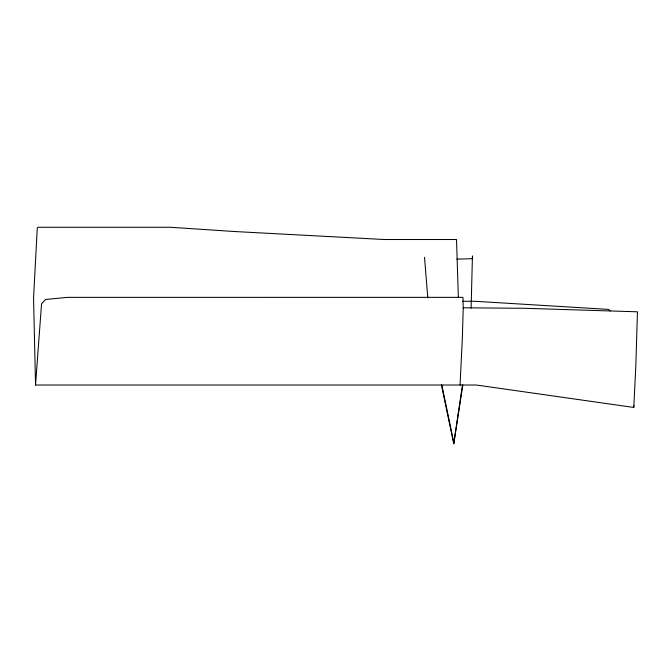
<?xml version="1.0" encoding="UTF-8"?>
<svg xmlns="http://www.w3.org/2000/svg" width="671" height="671" viewBox="0 0 671 671"><rect width="100%" height="100%" fill="white"/><g stroke="black" fill="none" stroke-linecap="round" stroke-linejoin="round"><path stroke-width="1.01" d="M463.216 307.796L524.529 308.283L637.45 311.805L635.823 365.787L633.793 407.448L476.368 385.02L35.538 385.02L41.535 303.904L45.494 299.484L67.519 297.362L462.94 297.345L463.216 307.796L462.386 337.245L460.063 385.02M471.109 308.182L472.443 255.945L472.518 258.687L456.884 259.123M462.814 385.246L453.747 443.732L462.495 384.659M462.579 301.287L474.934 301.287L608.79 309.406L610.149 310.992M441.384 384.835L453.747 443.732M441.879 385.246L453.705 442.281M424.5 257.295L427.83 297.966M458.335 297.094L456.523 239.522L384.433 239.522L234.632 231.529L170.191 227.268L38.138 227.268L37.282 227.872L33.55 298.1L35.538 385.02M633.751 405.359L633.793 407.448"/></g></svg>
